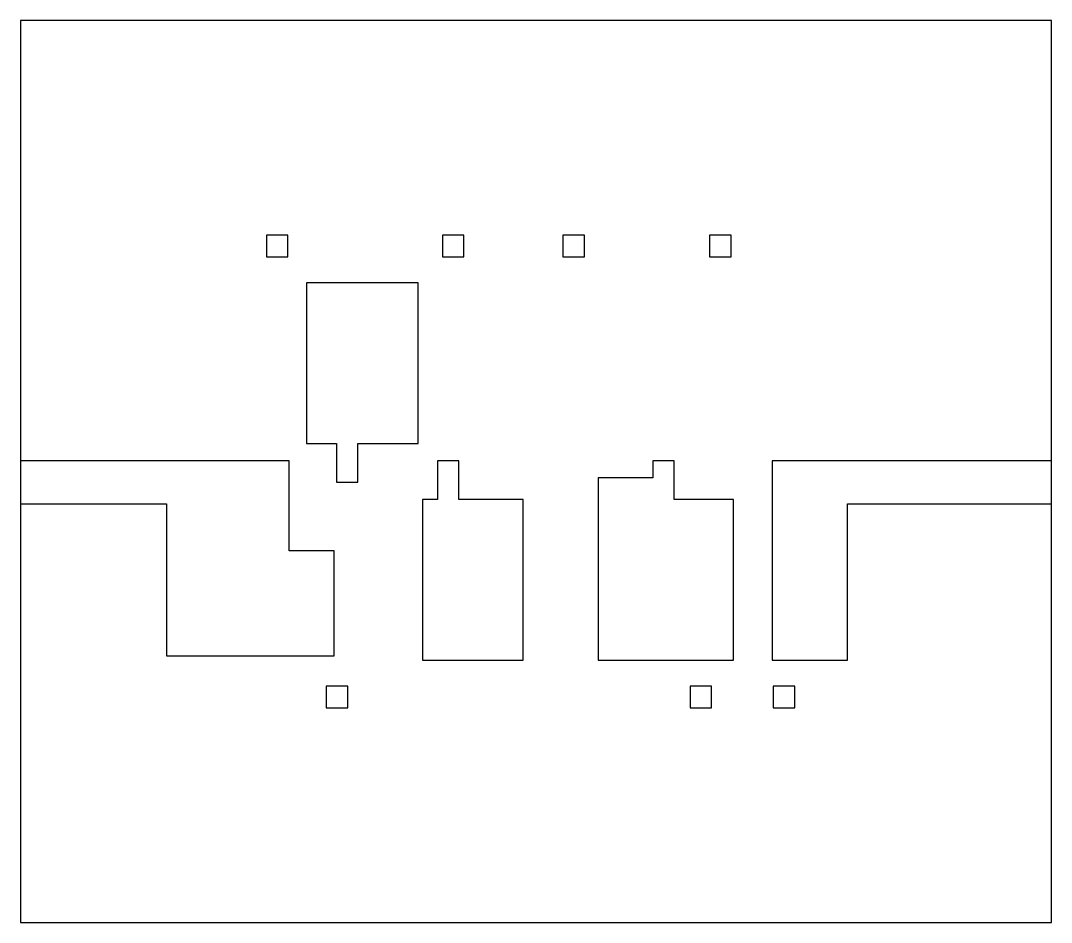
# Model space of a CAD drawing. Extents: x 0 to 4.8, y -1.95 to 2.25.
import ezdxf

# ---------------------------------------------------------------- set-up
doc = ezdxf.new("R2010")
doc.units = 0
doc.layers.add('L1', color=30, linetype='CONTINUOUS')

msp = doc.modelspace()

# ---------------------------------------------------------------- linework, layer by layer
at = {"layer": 'L1'}
for points in [[(0, -1.95), (4.8, -1.95), (4.8, 2.25), (0, 2.25), (0, -1.95)], [(1.145, 1.15), (1.245, 1.15), (1.245, 1.25), (1.145, 1.25), (1.145, 1.15)], [(1.9639, 1.25), (1.9639, 1.15), (2.0639, 1.15), (2.0639, 1.25), (1.9639, 1.25)], [(2.6254, 1.25), (2.5254, 1.25), (2.5254, 1.15), (2.6254, 1.15), (2.6254, 1.25)], [(3.3085, 1.25), (3.2085, 1.25), (3.2085, 1.15), (3.3085, 1.15), (3.3085, 1.25)], [(1.4709, 0.1), (1.5709, 0.1), (1.5709, 0.28), (1.8509, 0.28), (1.8509, 1.029), (1.3309, 1.029), (1.3309, 0.28), (1.4709, 0.28), (1.4709, 0.1)], [(0.68, -0.709), (1.46, -0.709), (1.46, -0.22), (1.2509, -0.22), (1.2509, 0.2), (0, 0.2), (0, 0), (0.68, 0), (0.68, -0.709)], [(1.8709, -0.729), (2.3409, -0.729), (2.3409, 0.02), (2.0409, 0.02), (2.0409, 0.2), (1.9409, 0.2), (1.9409, 0.02), (1.8709, 0.02), (1.8709, -0.729)], [(3.0441, 0.2), (2.9441, 0.2), (2.9441, 0.12), (2.6891, 0.12), (2.6891, -0.729), (3.3191, -0.729), (3.3191, 0.02), (3.0441, 0.02), (3.0441, 0.2)], [(3.85, 0), (4.8, 0), (4.8, 0.2), (3.4991, 0.2), (3.4991, -0.729), (3.85, -0.729), (3.85, 0)], [(1.5234, -0.85), (1.4234, -0.85), (1.4234, -0.95), (1.5234, -0.95), (1.5234, -0.85)], [(3.1173, -0.95), (3.2173, -0.95), (3.2173, -0.85), (3.1173, -0.85), (3.1173, -0.95)], [(3.505, -0.95), (3.605, -0.95), (3.605, -0.85), (3.505, -0.85), (3.505, -0.95)]]:
    msp.add_lwpolyline(points, close=True, dxfattribs=at)

doc.saveas('drawing.dxf')
